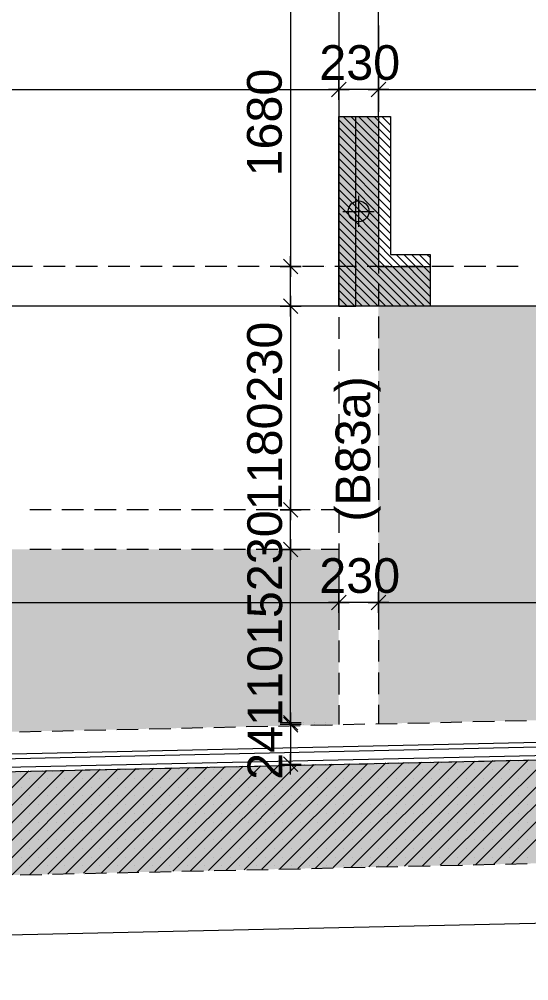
# Model space of a CAD drawing. Header units: millimetres. Extents: x -1303 to 98744, y -1303 to 90097.
# Drawn here: x 48424 to 51375, y 14373 to 19946 of the extents above; entities that cross this region are included whole.
import ezdxf

# ---------------------------------------------------------------- set-up
doc = ezdxf.new("R2010")
doc.units = ezdxf.units.MM
doc.layers.add('PDF_Geometry', color=7, linetype='Continuous')
doc.layers.add('PDF_Text', color=7, linetype='Continuous')
doc.layers.add('PDF_Solid Fills', color=192, linetype='Continuous', true_color=0xc2c0c0c0)
doc.styles.add('PDF ArialMT', font='arial.ttf')

msp = doc.modelspace()

# ---------------------------------------------------------------- hatches: boundary and pattern name
at = {"layer": 'PDF_Solid Fills', "true_color": 0x00007f}
h = msp.add_hatch(color=254, dxfattribs=at)
h.paths.add_polyline_path([(74624.31541, 16167.67383), (74624.31541, 15567.81796), (9799.46285, 14130.21454), (9804.28731, 14730.15409)], flags=0)
h.paths.add_polyline_path([(7404.275, 37242.73593), (8004.29925, 37242.73593), (8004.29925, 16872.72168), (7404.275, 16872.72168)], flags=0)
h.paths.add_polyline_path([(8004.29925, 16872.72168), (7983.4807, 16679.51365), (7983.31127, 16481.90264), (8004.55339, 16283.02302), (8047.46016, 16086.42856), (8111.52536, 15895.75776), (8195.3089, 15714.14292), (8297.03284, 15544.62953), (8413.99157, 15389.5038), (8546.60657, 15247.57974), (8696.06174, 15118.18072), (8860.41285, 15004.26957), (9037.28897, 14908.29987), (9223.47415, 14832.13321), (9415.6677, 14776.86981), (9610.40055, 14743.01796), (9804.28731, 14730.15409), (9799.46285, 14130.21454), (9584.16557, 14140.28601), (9363.53556, 14170.83718), (9140.28256, 14223.64598), (8917.70726, 14299.55851), (8699.36241, 14399.25246), (8488.88858, 14522.21955), (8289.92424, 14667.61267), (8106.02423, 14833.65595), (7940.23508, 15017.64068), (7795.09507, 15216.68973), (7672.21268, 15427.33299), (7572.77287, 15645.76255), (7497.02977, 15868.42256), (7444.47407, 16091.67659), (7414.09232, 16312.38925), (7404.275, 16527.68859), (7404.275, 16872.72168), (8004.29925, 16872.72168)], flags=0)
h.paths.add_polyline_path([(7194.30944, 37692.71099), (7194.30944, 80672.7138), (7694.3009, 80672.7138), (7694.3009, 37692.71099)], flags=0)
at = {"layer": 'PDF_Solid Fills'}
msp.add_hatch(color=256, dxfattribs=at).paths.add_polyline_path([(50274.26033, 19382.7525), (50504.281, 19382.7525), (50504.281, 18512.67482), (50804.29469, 18512.67482), (50804.29469, 18282.73679), (50274.26033, 18282.73679)])
at = {"layer": 'PDF_Solid Fills', "true_color": 0x00007f}
h = msp.add_hatch(color=254, dxfattribs=at)
h.paths.add_polyline_path([(12814.30857, 16872.72168), (12814.30857, 15026.95077), (9799.20871, 14960.09316), (9658.30121, 14967.03233), (9514.00728, 14987.42836), (9368.02118, 15022.38044), (9222.54335, 15072.39683), (9079.77321, 15137.90008), (8942.25007, 15218.63604), (8812.34276, 15314.0138), (8692.25382, 15422.7637), (8584.01219, 15543.36091), (8489.14272, 15673.68971), (8408.99871, 15811.5517), (8344.08741, 15954.57597), (8294.664, 16100.30898), (8260.38859, 16246.37773), (8240.58554, 16390.84108), (8234.23832, 16531.75065), (8234.23832, 16872.72168)], flags=0)
h.paths.add_polyline_path([(22479.26705, 17272.68137), (22479.26705, 15241.31724), (19209.26177, 15168.7901), (19209.26177, 17272.68137)], flags=0)
h.paths.add_polyline_path([(25959.23687, 17272.68137), (25959.23687, 15322.73089), (22709.2898, 15246.39481), (22709.2898, 17272.68137)], flags=0)
h.paths.add_polyline_path([(32124.25101, 18282.73679), (32124.25101, 15455.26118), (26189.25962, 15327.89318), (26189.25962, 18282.73679)], flags=0)
h.paths.add_polyline_path([(36934.25928, 16872.72168), (36934.25928, 15561.8943), (32354.27376, 15460.33875), (32354.27376, 16872.72168)], flags=0)
h.paths.add_polyline_path([(50274.26033, 16872.72168), (50274.26033, 15857.75915), (45694.27273, 15756.20359), (45694.27273, 16872.72168)], flags=0)
h.paths.add_polyline_path([(59929.31471, 17272.68137), (59929.31471, 16071.87252), (56669.29721, 15999.59848), (56669.29721, 17272.68137)], flags=0)
h.paths.add_polyline_path([(63419.27024, 17272.68137), (63419.27024, 16149.30779), (60159.25274, 16076.95111), (60159.25274, 17272.68137)], flags=0)
h.paths.add_polyline_path([(69584.28231, 18282.73679), (69584.28231, 16285.98588), (63649.29506, 16154.3864), (63649.29506, 18282.73679)], flags=0)
h.paths.add_polyline_path([(74394.29472, 16872.72168), (74394.29472, 16409.62861), (69814.31126, 16291.06242), (69814.31126, 16872.72168)], flags=0)
h.paths.add_polyline_path([(18979.23903, 18282.73679), (18979.23903, 15163.7115), (13044.24764, 15027.79686), (13044.24764, 18282.73679), (18944.28591, 18282.73679)], flags=0)
h.paths.add_polyline_path([(56439.27239, 18282.73679), (56439.27239, 15994.4362), (50504.281, 15862.83775), (50504.281, 18282.73679)], flags=0)

# ---------------------------------------------------------------- linework, layer by layer
at = {"layer": 'PDF_Geometry', "color": 9, "lineweight": 0, "true_color": 0xc0c0c0}
msp.add_lwpolyline([(73543.76698, 33926.94469), (73593.70177, 33827.08339), (73593.70177, 33926.94469), (74523.7764, 33926.94469), (74523.7764, 34597.21299), (74623.6377, 34597.21299), (74623.6377, 16267.28307), (9842.20122, 14831.96378, -0.0040587119), (9814.553, 14831.94622, -0.4141989555), (8103.90849, 16521.17195), (8103.90849, 13152.0657)], format="xyb", dxfattribs=at)
msp.add_lwpolyline([(50274.00412, 19382.49837), (50504.19671, 19382.49837), (50504.19671, 20282.11132), (50274.00412, 20282.11132)], close=True, dxfattribs=at)
at = {"layer": 'PDF_Geometry', "color": 122, "lineweight": 0, "true_color": 0x00b88a}
for points in [[(49995.57348, 20152.62796), (49995.57348, 20172.09319), (49995.57348, 18531.97062), (49995.57348, 18552.28298)], [(45733.62467, 19539.06317), (45714.16152, 19539.06317), (50253.69384, 19539.06317), (50234.23068, 19539.06317)], [(50504.19836, 19539.06317), (50274.00412, 19539.06317)], [(50543.97181, 19539.06317), (50523.66152, 19539.06317), (53198.80483, 19539.06317), (53178.49455, 19539.06317)], [(49995.57348, 18282.31322), (49995.57348, 18512.50539)], [(49995.57348, 18242.53771), (49995.57348, 18262.00294), (49995.57348, 17122.04229), (49995.57348, 17142.35257)], [(49995.57348, 16872.38489), (49995.57348, 17102.57706)], [(49995.57348, 15877.13966), (49995.57348, 16852.07254), (49995.57348, 16832.60731)], [(45733.62467, 16565.17894), (45714.16152, 16565.17894), (50253.69384, 16565.17894), (50234.23068, 16565.17894)], [(50504.19836, 16565.17894), (50274.00412, 16565.17894)], [(50543.97181, 16565.17894), (50523.66152, 16565.17894), (56418.96211, 16565.17894), (56398.65183, 16565.17894)], [(49953.25867, 15910.14542), (50037.88829, 15825.51579)], [(49953.25867, 15899.98925), (50037.88829, 15814.51353)], [(49995.57348, 15927.91744), (49995.57348, 15807.74378)], [(49995.57348, 15916.91517), (49995.57348, 15797.58761)], [(49995.57348, 15888.14193), (49995.57348, 15907.60612)], [(50055.66134, 15867.83061), (49935.48562, 15867.83061)], [(50055.66134, 15857.67443), (49935.48562, 15857.67443)], [(49995.57348, 15867.83061), (49995.57348, 15627.48226)], [(50037.88829, 15585.16745), (49953.25867, 15669.79708)], [(49995.57348, 15567.39543), (49995.57348, 15687.5691)], [(49935.48562, 15627.48226), (50055.66134, 15627.48226)], [(49995.57348, 15607.17095), (49995.57348, 15587.70675)]]:
    msp.add_lwpolyline(points, dxfattribs=at)
at = {"layer": 'PDF_Geometry', "color": 157, "lineweight": 0, "true_color": 0x3f5f7f}
for points in [[(50274.00412, 19907.20205), (50274.00412, 19781.94979)], [(50504.19836, 19909.74135), (50504.19836, 19784.48909)], [(50274.00412, 19720.17182), (50274.00412, 19594.91956)], [(50504.19836, 19722.70905), (50504.19836, 19597.45886)], [(50274.00412, 19532.29239), (50274.00412, 19407.0422)], [(50504.19836, 19534.83169), (50504.19836, 19409.57943)], [(50274.00412, 19344.41503), (50274.00412, 19220.0099)], [(50504.19836, 19346.95434), (50504.19836, 19222.5492)], [(50274.00412, 19157.3848), (50274.00412, 19032.13254)], [(50504.19836, 19159.92203), (50504.19836, 19034.67185)], [(50274.00412, 18969.50537), (50274.00412, 18845.10024)], [(50504.19836, 18972.04468), (50504.19836, 18847.63954)], [(50274.00412, 18782.47514), (50274.00412, 18657.22288)], [(50504.19836, 18785.01445), (50504.19836, 18659.76219)], [(50274.00412, 18594.59779), (50274.00412, 18470.19058)], [(50504.19836, 18597.13502), (50504.19836, 18472.72988)], [(48501.01345, 18512.50539), (48376.61038, 18512.50539)], [(48688.89288, 18512.50539), (48563.63855, 18512.50539)], [(48876.76817, 18512.50539), (48751.51797, 18512.50539)], [(49063.80047, 18512.50539), (48938.55028, 18512.50539)], [(49251.67989, 18512.50539), (49126.42557, 18512.50539)], [(49438.71219, 18512.50539), (49313.45786, 18512.50539)], [(49626.58748, 18512.50539), (49501.33729, 18512.50539)], [(49813.61978, 18512.50539), (49689.21258, 18512.50539)], [(50001.4992, 18512.50539), (49876.24488, 18512.50539)], [(50188.52738, 18512.50539), (50064.12431, 18512.50539)], [(50376.4068, 18512.50539), (50251.1566, 18512.50539)], [(50563.4391, 18512.50539), (50439.03189, 18512.50539)], [(50751.31439, 18512.50539), (50626.06419, 18512.50539)], [(50939.19381, 18512.50539), (50813.94362, 18512.50539)], [(51126.22612, 18512.50539), (51000.97179, 18512.50539)], [(51314.10141, 18512.50539), (51188.85121, 18512.50539)], [(50274.00412, 18407.56549), (50274.00412, 18282.31322)], [(50504.19836, 18410.10479), (50504.19836, 18284.85253)], [(48501.01345, 18282.31322), (48376.61038, 18282.31322)], [(48688.89288, 18282.31322), (48563.63855, 18282.31322)], [(48876.76817, 18282.31322), (48751.51797, 18282.31322)], [(49063.80047, 18282.31322), (48938.55028, 18282.31322)], [(49251.67989, 18282.31322), (49126.42557, 18282.31322)], [(49438.71219, 18282.31322), (49313.45786, 18282.31322)], [(49626.58748, 18282.31322), (49501.33729, 18282.31322)], [(49813.61978, 18282.31322), (49689.21258, 18282.31322)], [(50001.4992, 18282.31322), (49876.24488, 18282.31322)], [(50188.52738, 18282.31322), (50064.12431, 18282.31322)], [(50376.4068, 18282.31322), (50251.1566, 18282.31322)], [(50563.4391, 18282.31322), (50439.03189, 18282.31322)], [(50751.31439, 18282.31322), (50626.06419, 18282.31322)], [(50939.19381, 18282.31322), (50813.94362, 18282.31322)], [(51126.22612, 18282.31322), (51000.97179, 18282.31322)], [(51314.10141, 18282.31322), (51188.85121, 18282.31322)], [(50274.00412, 18219.68813), (50274.00412, 18094.43587)], [(50504.19836, 18222.22743), (50504.19836, 18096.97517)], [(50274.00412, 18032.65583), (50274.00412, 17907.40357)], [(50504.19836, 18035.19513), (50504.19836, 17909.94287)], [(50274.00412, 17844.77847), (50274.00412, 17719.52621)], [(50504.19836, 17847.31777), (50504.19836, 17722.06551)], [(50274.00412, 17656.90112), (50274.00412, 17532.49598)], [(50504.19836, 17659.44042), (50504.19836, 17535.03321)], [(50274.00412, 17469.86881), (50274.00412, 17344.61655)], [(50504.19836, 17472.40812), (50504.19836, 17347.15585)], [(50274.00412, 17281.99146), (50274.00412, 17157.58632)], [(50504.19836, 17284.53076), (50504.19836, 17160.12562)], [(48608.49473, 17102.57706), (48484.08753, 17102.57706)], [(48796.37003, 17102.57706), (48671.11983, 17102.57706)], [(48984.24945, 17102.57706), (48858.99925, 17102.57706)], [(49171.28175, 17102.57706), (49046.02742, 17102.57706)], [(49359.15704, 17102.57706), (49233.90684, 17102.57706)], [(49546.18933, 17102.57706), (49420.93915, 17102.57706)], [(49734.06876, 17102.57706), (49608.81444, 17102.57706)], [(49921.10106, 17102.57706), (49796.69386, 17102.57706)], [(50108.97635, 17102.57706), (49983.72616, 17102.57706)], [(50274.00412, 17102.57706), (50171.60145, 17102.57706)], [(50274.00412, 17094.95915), (50274.00412, 16969.70897)], [(50504.19836, 17097.49846), (50504.19836, 16972.2462)], [(50274.00412, 16907.0818), (50274.00412, 16782.67666)], [(50504.19836, 16909.6211), (50504.19836, 16785.21597)], [(48608.49473, 16872.38489), (48484.08753, 16872.38489)], [(48796.37003, 16872.38489), (48671.11983, 16872.38489)], [(48984.24945, 16872.38489), (48858.99925, 16872.38489)], [(49171.28175, 16872.38489), (49046.02742, 16872.38489)], [(49359.15704, 16872.38489), (49233.90684, 16872.38489)], [(49546.18933, 16872.38489), (49420.93915, 16872.38489)], [(49734.06876, 16872.38489), (49608.81444, 16872.38489)], [(49921.10106, 16872.38489), (49796.69386, 16872.38489)], [(50108.97635, 16872.38489), (49983.72616, 16872.38489)], [(50274.00412, 16872.38489), (50171.60145, 16872.38489)], [(50504.19836, 16722.5888), (50504.19836, 16597.33861)], [(50274.00412, 16720.05157), (50274.00412, 16594.79931)], [(50274.00412, 16532.17214), (50274.00412, 16406.92195)], [(50504.19836, 16534.71144), (50504.19836, 16409.45918)], [(50274.00412, 16345.14191), (50274.00412, 16219.88965)], [(50504.19836, 16347.68121), (50504.19836, 16222.42895)], [(50274.00412, 16157.26455), (50274.00412, 16032.01229)], [(50504.19836, 16159.80178), (50504.19836, 16034.5516)], [(50274.00412, 15969.38616), (50274.00412, 15857.67443)], [(50504.19836, 15972.77155), (50504.19836, 15862.75304)], [(48988.48093, 15828.90119), (49112.88813, 15831.43946)], [(49175.51323, 15833.13267), (49300.76342, 15835.67094)], [(49363.38852, 15837.36415), (49487.79572, 15839.90242)], [(49550.42082, 15841.59563), (49675.67514, 15844.1339)], [(49738.30024, 15845.82711), (49862.70332, 15848.36538)], [(49925.33254, 15849.21147), (50050.58274, 15852.59687)], [(50113.20783, 15853.44295), (50237.61504, 15856.82835)], [(50300.24013, 15857.67443), (50425.49033, 15861.05983)], [(50488.11955, 15861.90591), (50612.52263, 15864.44522)], [(50675.14773, 15866.13739), (50800.40205, 15868.6767)], [(50863.02715, 15870.36888), (50987.43435, 15872.90818)], [(51050.05945, 15874.60036), (51175.30964, 15877.13966)], [(51237.93474, 15878.83184), (51362.34194, 15881.37114)], [(48425.69391, 15816.20674), (48550.94411, 15818.74502)], [(48613.57333, 15820.43823), (48737.9764, 15822.9765)], [(48800.60151, 15824.66971), (48925.85583, 15827.20798)], [(49368.46712, 15607.17095), (49493.72145, 15609.71025)], [(49555.49942, 15611.40243), (49680.74962, 15613.94173)], [(49743.37884, 15615.63391), (49868.62904, 15618.17321)], [(49930.40702, 15619.86539), (50055.66134, 15622.40469)], [(50118.28644, 15624.09688), (50243.53663, 15626.63617)], [(50305.31874, 15628.32836), (50430.56893, 15630.86765)], [(50493.19403, 15631.71374), (50618.44836, 15635.09913)], [(50680.22633, 15635.94523), (50805.48065, 15639.33061)], [(50868.10576, 15640.17671), (50993.35594, 15643.5621)], [(51055.13805, 15644.40819), (51180.38825, 15647.79358)], [(51243.01334, 15648.63967), (51368.26767, 15651.17897)], [(48430.77252, 15586.01354), (48556.02271, 15589.39893)], [(48618.64781, 15590.24502), (48743.90214, 15593.63041)], [(48805.6801, 15594.47651), (48930.93443, 15597.86189)], [(48993.55953, 15598.70799), (49118.80972, 15601.24728)], [(49180.59183, 15602.93947), (49305.84203, 15605.47876)]]:
    msp.add_lwpolyline(points, dxfattribs=at)
at = {"layer": 'PDF_Geometry', "color": 122, "lineweight": 0, "true_color": 0x00b88a}
for points in [[(50316.31893, 19581.37799), (50231.68931, 19496.74836)], [(50274.00412, 19478.97738), (50274.00412, 19599.15104)], [(50461.03642, 19496.74836), (50546.51318, 19581.37799)], [(50504.19836, 19599.15104), (50504.19836, 19478.97738)], [(50334.09198, 19539.06317), (50213.91626, 19539.06317)], [(50444.1105, 19539.06317), (50563.4391, 19539.06317)], [(49995.57348, 18452.4196), (49995.57348, 18572.59326)], [(49935.48562, 18512.50539), (50055.66134, 18512.50539)], [(50037.88829, 18470.19058), (49953.25867, 18554.82021)], [(49995.57348, 18342.40109), (49995.57348, 18222.22743)], [(50055.66134, 18282.31322), (49935.48562, 18282.31322)], [(49953.25867, 18324.62804), (50037.88829, 18239.99841)], [(50037.88829, 17060.26225), (49953.25867, 17144.89188)], [(49995.57348, 17042.4892), (49995.57348, 17162.66285)], [(49935.48562, 17102.57706), (50055.66134, 17102.57706)], [(49953.25867, 16914.69971), (50037.88829, 16830.07008)], [(49995.57348, 16932.47069), (49995.57348, 16812.29703)], [(50055.66134, 16872.38489), (49935.48562, 16872.38489)], [(50274.00412, 16505.09107), (50274.00412, 16625.26473)], [(50504.19836, 16625.26473), (50504.19836, 16505.09107)], [(50334.09198, 16565.17894), (50213.91626, 16565.17894)], [(50316.31893, 16607.49375), (50231.68931, 16522.86412)], [(50444.1105, 16565.17894), (50563.4391, 16565.17894)], [(50461.03642, 16522.86412), (50546.51318, 16607.49375)]]:
    msp.add_lwpolyline(points, close=True, dxfattribs=at)
at = {"layer": 'PDF_Geometry', "lineweight": 0}
for points in [[(50274.00412, 19539.06317), (50274.00412, 19539.06317)], [(50274.00412, 19539.06317), (50274.00412, 19539.06317)], [(50504.19836, 19539.06317), (50504.19836, 19539.06317)], [(50504.19836, 19539.06317), (50504.19836, 19539.06317)], [(50274.00412, 19460.35721), (50274.00412, 19460.35721)], [(50274.00412, 19460.35721), (50274.00412, 19460.35721)], [(50504.19836, 19460.35721), (50504.19836, 19460.35721)], [(50504.19836, 19460.35721), (50504.19836, 19460.35721)], [(50274.00412, 19382.49837), (50274.00412, 19382.49837)], [(50274.00412, 19382.49837), (50274.00412, 19382.49837)], [(50274.00412, 19363.03314), (50573.59218, 19063.44509)], [(50299.39301, 19382.49837), (50573.59218, 19108.29921)], [(50344.24919, 19382.49837), (50573.59218, 19153.15332)], [(50389.10124, 19382.49837), (50573.59218, 19198.00537)], [(50433.95329, 19382.49837), (50573.59218, 19242.85948)], [(50478.80947, 19382.49837), (50573.59218, 19287.7136)], [(50504.19836, 19382.49837), (50504.19836, 19382.49837)], [(50504.19836, 19382.49837), (50504.19836, 19382.49837)], [(50524.50864, 19382.49837), (50573.59218, 19332.56771)], [(50569.36069, 19382.49837), (50573.59218, 19377.42183)], [(50274.00412, 19318.18109), (50573.59218, 19018.59097)], [(50274.00412, 19273.32698), (50573.59218, 18973.73686)], [(50274.00412, 19228.47286), (50573.59218, 18928.03769)], [(50274.00412, 19183.61874), (50573.59218, 18883.18357)], [(50274.00412, 19138.76463), (50573.59218, 18838.32945)], [(50274.00412, 19093.91258), (50573.59218, 18793.47741)], [(50274.00412, 19049.05847), (50573.59218, 18748.62329)], [(50274.00412, 19004.20435), (50573.59218, 18703.76918)], [(50274.00412, 18959.35023), (50573.59218, 18658.91506)], [(50274.00412, 18914.49612), (50573.59218, 18614.06094)], [(50274.00412, 18869.64407), (50803.78641, 18339.01466)], [(50274.00412, 18823.94283), (50803.78641, 18294.16262)], [(50274.00412, 18779.08872), (50770.78169, 18282.31322)], [(50274.00412, 18734.23667), (50725.9255, 18282.31322)], [(50274.00412, 18689.38256), (50681.07345, 18282.31322)], [(50274.00412, 18644.52844), (50636.2214, 18282.31322)], [(50274.00412, 18599.67432), (50591.36522, 18282.31322)], [(50605.75391, 18581.90334), (50803.78641, 18383.86878)], [(50650.60596, 18581.90334), (50803.78641, 18428.72289)], [(50695.46214, 18581.90334), (50803.78641, 18473.57701)], [(50740.31419, 18581.90334), (50803.78641, 18518.43113)], [(50785.16624, 18581.90334), (50803.78641, 18564.13029)], [(49995.57348, 18512.50539), (49995.57348, 18512.50539)], [(49995.57348, 18512.50539), (49995.57348, 18512.50539)], [(50072.58727, 18512.50539), (50072.58727, 18512.50539)], [(50072.58727, 18512.50539), (50072.58727, 18512.50539)], [(50135.21236, 18512.50539), (50135.21236, 18512.50539)], [(50135.21236, 18512.50539), (50135.21236, 18512.50539)], [(50196.99034, 18512.50539), (50196.99034, 18512.50539)], [(50196.99034, 18512.50539), (50196.99034, 18512.50539)], [(50274.00412, 18554.82021), (50546.51318, 18282.31322)], [(50274.00412, 18512.50539), (50274.00412, 18512.50539)], [(50274.00412, 18512.50539), (50274.00412, 18512.50539)], [(50274.00412, 18509.96816), (50501.65699, 18282.31322)], [(50274.00412, 18465.11405), (50456.80494, 18282.31322)], [(50274.00412, 18420.25993), (50411.95289, 18282.31322)], [(50274.00412, 18375.40581), (50367.09671, 18282.31322)], [(49995.57348, 18282.31322), (49995.57348, 18282.31322)], [(49995.57348, 18282.31322), (49995.57348, 18282.31322)], [(50072.58727, 18282.31322), (50072.58727, 18282.31322)], [(50072.58727, 18282.31322), (50072.58727, 18282.31322)], [(50135.21236, 18282.31322), (50135.21236, 18282.31322)], [(50135.21236, 18282.31322), (50135.21236, 18282.31322)], [(50196.99034, 18282.31322), (50196.99034, 18282.31322)], [(50196.99034, 18282.31322), (50196.99034, 18282.31322)], [(50274.00412, 18330.5517), (50322.24467, 18282.31322)], [(50274.00412, 18285.69965), (50274.00412, 18285.69965)], [(50274.00412, 18282.31322), (50274.00412, 18282.31322)], [(50274.00412, 18282.31322), (50274.00412, 18282.31322)], [(49995.57348, 17102.57706), (49995.57348, 17102.57706)], [(49995.57348, 17102.57706), (49995.57348, 17102.57706)], [(50072.58727, 17102.57706), (50072.58727, 17102.57706)], [(50072.58727, 17102.57706), (50072.58727, 17102.57706)], [(50135.21236, 17102.57706), (50135.21236, 17102.57706)], [(50135.21236, 17102.57706), (50135.21236, 17102.57706)], [(50196.99034, 17102.57706), (50196.99034, 17102.57706)], [(50196.99034, 17102.57706), (50196.99034, 17102.57706)], [(50274.00412, 17102.57706), (50274.00412, 17102.57706)], [(50274.00412, 17102.57706), (50274.00412, 17102.57706)], [(49995.57348, 16872.38489), (49995.57348, 16872.38489)], [(49995.57348, 16872.38489), (49995.57348, 16872.38489)], [(50072.58727, 16872.38489), (50072.58727, 16872.38489)], [(50072.58727, 16872.38489), (50072.58727, 16872.38489)], [(50135.21236, 16872.38489), (50135.21236, 16872.38489)], [(50135.21236, 16872.38489), (50135.21236, 16872.38489)], [(50196.99034, 16872.38489), (50196.99034, 16872.38489)], [(50196.99034, 16872.38489), (50196.99034, 16872.38489)], [(50274.00412, 16872.38489), (50274.00412, 16872.38489)], [(50274.00412, 16872.38489), (50274.00412, 16872.38489)], [(50504.19836, 16565.17894), (50504.19836, 16565.17894)], [(50504.19836, 16565.17894), (50504.19836, 16565.17894)], [(49995.57348, 15867.83061), (49995.57348, 15867.83061)], [(49995.57348, 15857.67443), (49995.57348, 15857.67443)], [(50072.58727, 15867.83061), (50072.58727, 15867.83061)], [(50072.58727, 15857.67443), (50072.58727, 15857.67443)], [(50135.21236, 15867.83061), (50135.21236, 15867.83061)], [(50135.21236, 15857.67443), (50135.21236, 15857.67443)], [(50196.99034, 15867.83061), (50196.99034, 15867.83061)], [(50196.99034, 15857.67443), (50196.99034, 15857.67443)], [(50274.00412, 15867.83061), (50274.00412, 15867.83061)], [(50274.00412, 15857.67443), (50274.00412, 15857.67443)], [(51172.77241, 15048.61542), (51786.3372, 15662.18021)], [(51276.01807, 15051.15471), (51889.58286, 15664.7195)], [(48693.12436, 14993.60616), (49306.68915, 15607.17095)], [(48796.37003, 14996.14545), (49409.93482, 15609.71025)], [(48899.61982, 14998.68373), (49513.18461, 15612.24852)], [(49002.86961, 15000.37694), (49616.4344, 15614.78782)], [(49106.11528, 15002.91521), (49719.68007, 15616.48)], [(49209.36508, 15005.45451), (49822.92987, 15619.0193)], [(49312.61075, 15007.14669), (49926.17554, 15621.5586)], [(49415.86054, 15009.68599), (50029.42533, 15623.25078)], [(49519.11033, 15012.2253), (50132.67512, 15625.79009)], [(49622.356, 15014.76357), (50236.76791, 15628.32836)], [(49725.6058, 15016.45678), (50340.01771, 15630.02157)], [(49828.85147, 15018.99505), (50443.26337, 15632.55984)], [(49932.94839, 15021.53434), (50546.51318, 15635.09913)], [(49995.57348, 15627.48226), (49995.57348, 15627.48226)], [(50036.19405, 15023.22653), (50649.75884, 15637.6374)], [(50075.1245, 15627.48226), (50075.1245, 15627.48226)], [(50137.7496, 15627.48226), (50137.7496, 15627.48226)], [(50139.44384, 15025.76582), (50753.00863, 15639.33061)], [(50199.53171, 15627.48226), (50199.53171, 15627.48226)], [(50242.69364, 15028.3041), (50856.25843, 15641.86889)], [(50279.08273, 15627.48226), (50279.08273, 15627.48226)], [(50345.9393, 15030.8434), (50959.50409, 15644.40819)], [(50449.18911, 15032.53558), (51062.7539, 15646.10037)], [(50552.43477, 15035.07488), (51165.99956, 15648.63967)], [(50655.68456, 15037.61418), (51269.24935, 15651.17897)], [(50758.93436, 15039.30636), (51372.49915, 15653.71724)], [(50862.18002, 15041.84566), (51476.59194, 15655.41045)], [(50965.42983, 15044.38394), (51579.84173, 15657.94873)], [(51068.67549, 15046.07715), (51683.0874, 15660.48802)], [(51112.68455, 15646.10037), (51112.68455, 15646.10037)], [(51214.2401, 15646.10037), (51214.2401, 15646.10037)], [(51314.94852, 15646.10037), (51314.94852, 15646.10037)], [(47866.29125, 14975.83414), (48479.85604, 15589.39893)], [(47969.54106, 14977.52632), (48583.10585, 15591.09111)], [(48072.78672, 14980.06562), (48686.35151, 15593.63041)], [(48176.03652, 14982.60493), (48789.60131, 15596.16972)], [(48279.28631, 14984.2971), (48892.8511, 15598.70799)], [(48382.53197, 14986.83641), (48996.94389, 15600.4012)], [(48485.78178, 14989.37468), (49100.19368, 15602.93947)], [(48589.02744, 14991.06789), (49203.43935, 15605.47876)], [(48839.53196, 15595.32259), (48839.53196, 15595.32259)], [(48941.08751, 15595.32259), (48941.08751, 15595.32259)], [(49041.79594, 15595.32259), (49041.79594, 15595.32259)], [(49142.5085, 15595.32259), (49142.5085, 15595.32259)], [(49244.06405, 15595.32259), (49244.06405, 15595.32259)], [(49344.77248, 15595.32259), (49344.77248, 15595.32259)], [(49445.48091, 15595.32259), (49445.48091, 15595.32259)], [(49547.03646, 15595.32259), (49547.03646, 15595.32259)], [(49647.74489, 15595.32259), (49647.74489, 15595.32259)], [(49749.30044, 15595.32259), (49749.30044, 15595.32259)], [(49850.00887, 15595.32259), (49850.00887, 15595.32259)], [(49950.72143, 15595.32259), (49950.72143, 15595.32259)], [(50052.27698, 15595.32259), (50052.27698, 15595.32259)], [(50152.98541, 15595.32259), (50152.98541, 15595.32259)], [(50253.69384, 15595.32259), (50253.69384, 15595.32259)], [(50355.24939, 15595.32259), (50355.24939, 15595.32259)], [(50455.95782, 15595.32259), (50455.95782, 15595.32259)], [(50557.51337, 15595.32259), (50557.51337, 15595.32259)], [(50658.2218, 15595.32259), (50658.2218, 15595.32259)], [(50758.93436, 15595.32259), (50758.93436, 15595.32259)], [(50860.48991, 15595.32259), (50860.48991, 15595.32259)], [(50961.19834, 15595.32259), (50961.19834, 15595.32259)], [(51061.90677, 15595.32259), (51061.90677, 15595.32259)], [(51163.46232, 15595.32259), (51163.46232, 15595.32259)], [(51264.17075, 15595.32259), (51264.17075, 15595.32259)], [(51365.7263, 15595.32259), (51365.7263, 15595.32259)], [(48435.85112, 15494.61417), (48435.85112, 15494.61417)], [(48485.78178, 15544.54482), (48485.78178, 15544.54482)], [(48536.55955, 15494.61417), (48536.55955, 15494.61417)], [(48587.33733, 15544.54482), (48587.33733, 15544.54482)], [(48637.26798, 15494.61417), (48637.26798, 15494.61417)], [(48688.04575, 15544.54482), (48688.04575, 15544.54482)], [(48738.82353, 15494.61417), (48738.82353, 15494.61417)], [(48788.75418, 15544.54482), (48788.75418, 15544.54482)], [(48839.53196, 15494.61417), (48839.53196, 15494.61417)], [(48890.30973, 15544.54482), (48890.30973, 15544.54482)], [(48941.08751, 15494.61417), (48941.08751, 15494.61417)], [(48991.01817, 15544.54482), (48991.01817, 15544.54482)], [(49041.79594, 15494.61417), (49041.79594, 15494.61417)], [(49092.57372, 15544.54482), (49092.57372, 15544.54482)], [(49142.5085, 15494.61417), (49142.5085, 15494.61417)], [(49193.28627, 15544.54482), (49193.28627, 15544.54482)], [(49244.06405, 15494.61417), (49244.06405, 15494.61417)], [(49293.99471, 15544.54482), (49293.99471, 15544.54482)], [(49344.77248, 15494.61417), (49344.77248, 15494.61417)], [(49395.55026, 15544.54482), (49395.55026, 15544.54482)], [(49445.48091, 15494.61417), (49445.48091, 15494.61417)], [(49496.25868, 15544.54482), (49496.25868, 15544.54482)], [(49547.03646, 15494.61417), (49547.03646, 15494.61417)], [(49596.96711, 15544.54482), (49596.96711, 15544.54482)], [(49647.74489, 15494.61417), (49647.74489, 15494.61417)], [(49698.52266, 15544.54482), (49698.52266, 15544.54482)], [(49749.30044, 15494.61417), (49749.30044, 15494.61417)], [(49799.2311, 15544.54482), (49799.2311, 15544.54482)], [(49850.00887, 15494.61417), (49850.00887, 15494.61417)], [(49900.78665, 15544.54482), (49900.78665, 15544.54482)], [(49950.72143, 15494.61417), (49950.72143, 15494.61417)], [(50001.4992, 15544.54482), (50001.4992, 15544.54482)], [(50052.27698, 15494.61417), (50052.27698, 15494.61417)], [(50102.20764, 15544.54482), (50102.20764, 15544.54482)], [(50152.98541, 15494.61417), (50152.98541, 15494.61417)], [(50203.76319, 15544.54482), (50203.76319, 15544.54482)], [(50253.69384, 15494.61417), (50253.69384, 15494.61417)], [(50304.47162, 15544.54482), (50304.47162, 15544.54482)], [(50355.24939, 15494.61417), (50355.24939, 15494.61417)], [(50405.18004, 15544.54482), (50405.18004, 15544.54482)], [(50455.95782, 15494.61417), (50455.95782, 15494.61417)], [(50506.73559, 15544.54482), (50506.73559, 15544.54482)], [(50557.51337, 15494.61417), (50557.51337, 15494.61417)], [(50607.44403, 15544.54482), (50607.44403, 15544.54482)], [(50658.2218, 15494.61417), (50658.2218, 15494.61417)], [(50708.99958, 15544.54482), (50708.99958, 15544.54482)], [(50758.93436, 15494.61417), (50758.93436, 15494.61417)], [(50809.71213, 15544.54482), (50809.71213, 15544.54482)], [(50860.48991, 15494.61417), (50860.48991, 15494.61417)], [(50910.42057, 15544.54482), (50910.42057, 15544.54482)], [(50961.19834, 15494.61417), (50961.19834, 15494.61417)], [(51011.97612, 15544.54482), (51011.97612, 15544.54482)], [(51061.90677, 15494.61417), (51061.90677, 15494.61417)], [(51112.68455, 15544.54482), (51112.68455, 15544.54482)], [(51163.46232, 15494.61417), (51163.46232, 15494.61417)], [(51214.2401, 15544.54482), (51214.2401, 15544.54482)], [(51264.17075, 15494.61417), (51264.17075, 15494.61417)], [(51314.94852, 15544.54482), (51314.94852, 15544.54482)], [(51365.7263, 15494.61417), (51365.7263, 15494.61417)], [(48485.78178, 15443.83639), (48485.78178, 15443.83639)], [(48587.33733, 15443.83639), (48587.33733, 15443.83639)], [(48688.04575, 15443.83639), (48688.04575, 15443.83639)], [(48788.75418, 15443.83639), (48788.75418, 15443.83639)], [(48890.30973, 15443.83639), (48890.30973, 15443.83639)], [(48991.01817, 15443.83639), (48991.01817, 15443.83639)], [(49092.57372, 15443.83639), (49092.57372, 15443.83639)], [(49193.28627, 15443.83639), (49193.28627, 15443.83639)], [(49293.99471, 15443.83639), (49293.99471, 15443.83639)], [(49395.55026, 15443.83639), (49395.55026, 15443.83639)], [(49496.25868, 15443.83639), (49496.25868, 15443.83639)], [(49596.96711, 15443.83639), (49596.96711, 15443.83639)], [(49698.52266, 15443.83639), (49698.52266, 15443.83639)], [(49799.2311, 15443.83639), (49799.2311, 15443.83639)], [(49900.78665, 15443.83639), (49900.78665, 15443.83639)], [(50001.4992, 15443.83639), (50001.4992, 15443.83639)], [(50102.20764, 15443.83639), (50102.20764, 15443.83639)], [(50203.76319, 15443.83639), (50203.76319, 15443.83639)], [(50304.47162, 15443.83639), (50304.47162, 15443.83639)], [(50405.18004, 15443.83639), (50405.18004, 15443.83639)], [(50506.73559, 15443.83639), (50506.73559, 15443.83639)], [(50607.44403, 15443.83639), (50607.44403, 15443.83639)], [(50708.99958, 15443.83639), (50708.99958, 15443.83639)], [(50809.71213, 15443.83639), (50809.71213, 15443.83639)], [(50910.42057, 15443.83639), (50910.42057, 15443.83639)], [(51011.97612, 15443.83639), (51011.97612, 15443.83639)], [(51112.68455, 15443.83639), (51112.68455, 15443.83639)], [(51214.2401, 15443.83639), (51214.2401, 15443.83639)], [(51314.94852, 15443.83639), (51314.94852, 15443.83639)], [(48435.85112, 15393.05861), (48435.85112, 15393.05861)], [(48536.55955, 15393.05861), (48536.55955, 15393.05861)], [(48637.26798, 15393.05861), (48637.26798, 15393.05861)], [(48738.82353, 15393.05861), (48738.82353, 15393.05861)], [(48839.53196, 15393.05861), (48839.53196, 15393.05861)], [(48941.08751, 15393.05861), (48941.08751, 15393.05861)], [(49041.79594, 15393.05861), (49041.79594, 15393.05861)], [(49142.5085, 15393.05861), (49142.5085, 15393.05861)], [(49244.06405, 15393.05861), (49244.06405, 15393.05861)], [(49344.77248, 15393.05861), (49344.77248, 15393.05861)], [(49445.48091, 15393.05861), (49445.48091, 15393.05861)], [(49547.03646, 15393.05861), (49547.03646, 15393.05861)], [(49647.74489, 15393.05861), (49647.74489, 15393.05861)], [(49749.30044, 15393.05861), (49749.30044, 15393.05861)], [(49850.00887, 15393.05861), (49850.00887, 15393.05861)], [(49950.72143, 15393.05861), (49950.72143, 15393.05861)], [(50052.27698, 15393.05861), (50052.27698, 15393.05861)], [(50152.98541, 15393.05861), (50152.98541, 15393.05861)], [(50253.69384, 15393.05861), (50253.69384, 15393.05861)], [(50355.24939, 15393.05861), (50355.24939, 15393.05861)], [(50455.95782, 15393.05861), (50455.95782, 15393.05861)], [(50557.51337, 15393.05861), (50557.51337, 15393.05861)], [(50658.2218, 15393.05861), (50658.2218, 15393.05861)], [(50758.93436, 15393.05861), (50758.93436, 15393.05861)], [(50860.48991, 15393.05861), (50860.48991, 15393.05861)], [(50961.19834, 15393.05861), (50961.19834, 15393.05861)], [(51061.90677, 15393.05861), (51061.90677, 15393.05861)], [(51163.46232, 15393.05861), (51163.46232, 15393.05861)], [(51264.17075, 15393.05861), (51264.17075, 15393.05861)], [(51365.7263, 15393.05861), (51365.7263, 15393.05861)], [(48485.78178, 15343.12692), (48485.78178, 15343.12692)], [(48587.33733, 15343.12692), (48587.33733, 15343.12692)], [(48688.04575, 15343.12692), (48688.04575, 15343.12692)], [(48788.75418, 15343.12692), (48788.75418, 15343.12692)], [(48890.30973, 15343.12692), (48890.30973, 15343.12692)], [(48991.01817, 15343.12692), (48991.01817, 15343.12692)], [(49092.57372, 15343.12692), (49092.57372, 15343.12692)], [(49193.28627, 15343.12692), (49193.28627, 15343.12692)], [(49293.99471, 15343.12692), (49293.99471, 15343.12692)], [(49395.55026, 15343.12692), (49395.55026, 15343.12692)], [(49496.25868, 15343.12692), (49496.25868, 15343.12692)], [(49596.96711, 15343.12692), (49596.96711, 15343.12692)], [(49698.52266, 15343.12692), (49698.52266, 15343.12692)], [(49799.2311, 15343.12692), (49799.2311, 15343.12692)], [(49900.78665, 15343.12692), (49900.78665, 15343.12692)], [(50001.4992, 15343.12692), (50001.4992, 15343.12692)], [(50102.20764, 15343.12692), (50102.20764, 15343.12692)], [(50203.76319, 15343.12692), (50203.76319, 15343.12692)], [(50304.47162, 15343.12692), (50304.47162, 15343.12692)], [(50405.18004, 15343.12692), (50405.18004, 15343.12692)], [(50506.73559, 15343.12692), (50506.73559, 15343.12692)], [(50607.44403, 15343.12692), (50607.44403, 15343.12692)], [(50708.99958, 15343.12692), (50708.99958, 15343.12692)], [(50809.71213, 15343.12692), (50809.71213, 15343.12692)], [(50910.42057, 15343.12692), (50910.42057, 15343.12692)], [(51011.97612, 15343.12692), (51011.97612, 15343.12692)], [(51112.68455, 15343.12692), (51112.68455, 15343.12692)], [(51214.2401, 15343.12692), (51214.2401, 15343.12692)], [(51314.94852, 15343.12692), (51314.94852, 15343.12692)], [(48435.85112, 15292.34915), (48435.85112, 15292.34915)], [(48536.55955, 15292.34915), (48536.55955, 15292.34915)], [(48637.26798, 15292.34915), (48637.26798, 15292.34915)], [(48738.82353, 15292.34915), (48738.82353, 15292.34915)], [(48839.53196, 15292.34915), (48839.53196, 15292.34915)], [(48941.08751, 15292.34915), (48941.08751, 15292.34915)], [(49041.79594, 15292.34915), (49041.79594, 15292.34915)], [(49142.5085, 15292.34915), (49142.5085, 15292.34915)], [(49244.06405, 15292.34915), (49244.06405, 15292.34915)], [(49344.77248, 15292.34915), (49344.77248, 15292.34915)], [(49445.48091, 15292.34915), (49445.48091, 15292.34915)], [(49547.03646, 15292.34915), (49547.03646, 15292.34915)], [(49647.74489, 15292.34915), (49647.74489, 15292.34915)], [(49749.30044, 15292.34915), (49749.30044, 15292.34915)], [(49850.00887, 15292.34915), (49850.00887, 15292.34915)], [(49950.72143, 15292.34915), (49950.72143, 15292.34915)], [(50052.27698, 15292.34915), (50052.27698, 15292.34915)], [(50152.98541, 15292.34915), (50152.98541, 15292.34915)], [(50253.69384, 15292.34915), (50253.69384, 15292.34915)], [(50355.24939, 15292.34915), (50355.24939, 15292.34915)], [(50455.95782, 15292.34915), (50455.95782, 15292.34915)], [(50557.51337, 15292.34915), (50557.51337, 15292.34915)], [(50658.2218, 15292.34915), (50658.2218, 15292.34915)], [(50758.93436, 15292.34915), (50758.93436, 15292.34915)], [(50860.48991, 15292.34915), (50860.48991, 15292.34915)], [(50961.19834, 15292.34915), (50961.19834, 15292.34915)], [(51061.90677, 15292.34915), (51061.90677, 15292.34915)], [(51163.46232, 15292.34915), (51163.46232, 15292.34915)], [(51264.17075, 15292.34915), (51264.17075, 15292.34915)], [(51365.7263, 15292.34915), (51365.7263, 15292.34915)], [(48485.78178, 15241.57137), (48485.78178, 15241.57137)], [(48587.33733, 15241.57137), (48587.33733, 15241.57137)], [(48688.04575, 15241.57137), (48688.04575, 15241.57137)], [(48788.75418, 15241.57137), (48788.75418, 15241.57137)], [(48890.30973, 15241.57137), (48890.30973, 15241.57137)], [(48991.01817, 15241.57137), (48991.01817, 15241.57137)], [(49092.57372, 15241.57137), (49092.57372, 15241.57137)], [(49193.28627, 15241.57137), (49193.28627, 15241.57137)], [(49293.99471, 15241.57137), (49293.99471, 15241.57137)], [(49395.55026, 15241.57137), (49395.55026, 15241.57137)], [(49496.25868, 15241.57137), (49496.25868, 15241.57137)], [(49596.96711, 15241.57137), (49596.96711, 15241.57137)], [(49698.52266, 15241.57137), (49698.52266, 15241.57137)], [(49799.2311, 15241.57137), (49799.2311, 15241.57137)], [(49900.78665, 15241.57137), (49900.78665, 15241.57137)], [(50001.4992, 15241.57137), (50001.4992, 15241.57137)], [(50102.20764, 15241.57137), (50102.20764, 15241.57137)], [(50203.76319, 15241.57137), (50203.76319, 15241.57137)], [(50304.47162, 15241.57137), (50304.47162, 15241.57137)], [(50405.18004, 15241.57137), (50405.18004, 15241.57137)], [(50506.73559, 15241.57137), (50506.73559, 15241.57137)], [(50607.44403, 15241.57137), (50607.44403, 15241.57137)], [(50708.99958, 15241.57137), (50708.99958, 15241.57137)], [(50809.71213, 15241.57137), (50809.71213, 15241.57137)], [(50910.42057, 15241.57137), (50910.42057, 15241.57137)], [(51011.97612, 15241.57137), (51011.97612, 15241.57137)], [(51112.68455, 15241.57137), (51112.68455, 15241.57137)], [(51214.2401, 15241.57137), (51214.2401, 15241.57137)], [(51314.94852, 15241.57137), (51314.94852, 15241.57137)], [(48435.85112, 15190.7936), (48435.85112, 15190.7936)], [(48536.55955, 15190.7936), (48536.55955, 15190.7936)], [(48637.26798, 15190.7936), (48637.26798, 15190.7936)], [(48738.82353, 15190.7936), (48738.82353, 15190.7936)], [(48839.53196, 15190.7936), (48839.53196, 15190.7936)], [(48941.08751, 15190.7936), (48941.08751, 15190.7936)], [(49041.79594, 15190.7936), (49041.79594, 15190.7936)], [(49142.5085, 15190.7936), (49142.5085, 15190.7936)], [(49244.06405, 15190.7936), (49244.06405, 15190.7936)], [(49344.77248, 15190.7936), (49344.77248, 15190.7936)], [(49445.48091, 15190.7936), (49445.48091, 15190.7936)], [(49547.03646, 15190.7936), (49547.03646, 15190.7936)], [(49647.74489, 15190.7936), (49647.74489, 15190.7936)], [(49749.30044, 15190.7936), (49749.30044, 15190.7936)], [(49850.00887, 15190.7936), (49850.00887, 15190.7936)], [(49950.72143, 15190.7936), (49950.72143, 15190.7936)], [(50052.27698, 15190.7936), (50052.27698, 15190.7936)], [(50152.98541, 15190.7936), (50152.98541, 15190.7936)], [(50253.69384, 15190.7936), (50253.69384, 15190.7936)], [(50355.24939, 15190.7936), (50355.24939, 15190.7936)], [(50455.95782, 15190.7936), (50455.95782, 15190.7936)], [(50557.51337, 15190.7936), (50557.51337, 15190.7936)], [(50658.2218, 15190.7936), (50658.2218, 15190.7936)], [(50758.93436, 15190.7936), (50758.93436, 15190.7936)], [(50860.48991, 15190.7936), (50860.48991, 15190.7936)], [(50961.19834, 15190.7936), (50961.19834, 15190.7936)], [(51061.90677, 15190.7936), (51061.90677, 15190.7936)], [(51163.46232, 15190.7936), (51163.46232, 15190.7936)], [(51264.17075, 15190.7936), (51264.17075, 15190.7936)], [(51365.7263, 15190.7936), (51365.7263, 15190.7936)], [(48485.78178, 15140.86191), (48485.78178, 15140.86191)], [(48587.33733, 15140.86191), (48587.33733, 15140.86191)], [(48688.04575, 15140.86191), (48688.04575, 15140.86191)], [(48788.75418, 15140.86191), (48788.75418, 15140.86191)], [(48890.30973, 15140.86191), (48890.30973, 15140.86191)], [(48991.01817, 15140.86191), (48991.01817, 15140.86191)], [(49092.57372, 15140.86191), (49092.57372, 15140.86191)], [(49193.28627, 15140.86191), (49193.28627, 15140.86191)], [(49293.99471, 15140.86191), (49293.99471, 15140.86191)], [(49395.55026, 15140.86191), (49395.55026, 15140.86191)], [(49496.25868, 15140.86191), (49496.25868, 15140.86191)], [(49596.96711, 15140.86191), (49596.96711, 15140.86191)], [(49698.52266, 15140.86191), (49698.52266, 15140.86191)], [(49799.2311, 15140.86191), (49799.2311, 15140.86191)], [(49900.78665, 15140.86191), (49900.78665, 15140.86191)], [(50001.4992, 15140.86191), (50001.4992, 15140.86191)], [(50102.20764, 15140.86191), (50102.20764, 15140.86191)], [(50203.76319, 15140.86191), (50203.76319, 15140.86191)], [(50304.47162, 15140.86191), (50304.47162, 15140.86191)], [(50405.18004, 15140.86191), (50405.18004, 15140.86191)], [(50506.73559, 15140.86191), (50506.73559, 15140.86191)], [(50607.44403, 15140.86191), (50607.44403, 15140.86191)], [(50708.99958, 15140.86191), (50708.99958, 15140.86191)], [(50809.71213, 15140.86191), (50809.71213, 15140.86191)], [(50910.42057, 15140.86191), (50910.42057, 15140.86191)], [(51011.97612, 15140.86191), (51011.97612, 15140.86191)], [(51112.68455, 15140.86191), (51112.68455, 15140.86191)], [(51214.2401, 15140.86191), (51214.2401, 15140.86191)], [(51314.94852, 15140.86191), (51314.94852, 15140.86191)], [(48435.85112, 15090.08414), (48435.85112, 15090.08414)], [(48536.55955, 15090.08414), (48536.55955, 15090.08414)], [(48637.26798, 15090.08414), (48637.26798, 15090.08414)], [(48738.82353, 15090.08414), (48738.82353, 15090.08414)], [(48839.53196, 15090.08414), (48839.53196, 15090.08414)], [(48941.08751, 15090.08414), (48941.08751, 15090.08414)], [(49041.79594, 15090.08414), (49041.79594, 15090.08414)], [(49142.5085, 15090.08414), (49142.5085, 15090.08414)], [(49244.06405, 15090.08414), (49244.06405, 15090.08414)], [(49344.77248, 15090.08414), (49344.77248, 15090.08414)], [(49445.48091, 15090.08414), (49445.48091, 15090.08414)], [(49547.03646, 15090.08414), (49547.03646, 15090.08414)], [(49647.74489, 15090.08414), (49647.74489, 15090.08414)], [(49749.30044, 15090.08414), (49749.30044, 15090.08414)], [(49850.00887, 15090.08414), (49850.00887, 15090.08414)], [(49950.72143, 15090.08414), (49950.72143, 15090.08414)], [(50052.27698, 15090.08414), (50052.27698, 15090.08414)], [(50152.98541, 15090.08414), (50152.98541, 15090.08414)], [(50253.69384, 15090.08414), (50253.69384, 15090.08414)], [(50355.24939, 15090.08414), (50355.24939, 15090.08414)], [(50455.95782, 15090.08414), (50455.95782, 15090.08414)], [(50557.51337, 15090.08414), (50557.51337, 15090.08414)], [(50658.2218, 15090.08414), (50658.2218, 15090.08414)], [(50758.93436, 15090.08414), (50758.93436, 15090.08414)], [(50860.48991, 15090.08414), (50860.48991, 15090.08414)], [(50961.19834, 15090.08414), (50961.19834, 15090.08414)], [(51061.90677, 15090.08414), (51061.90677, 15090.08414)], [(51163.46232, 15090.08414), (51163.46232, 15090.08414)], [(51240.47611, 15048.61542), (51365.7263, 15052.00081)], [(51264.17075, 15090.08414), (51264.17075, 15090.08414)], [(51365.7263, 15090.08414), (51365.7263, 15090.08414)], [(48485.78178, 15039.30636), (48485.78178, 15039.30636)], [(48587.33733, 15039.30636), (48587.33733, 15039.30636)], [(48616.11057, 14990.22076), (48741.36077, 14993.60616)], [(48688.04575, 15039.30636), (48688.04575, 15039.30636)], [(48788.75418, 15039.30636), (48788.75418, 15039.30636)], [(48803.14287, 14994.45224), (48928.39306, 14997.83764)], [(48890.30973, 15039.30636), (48890.30973, 15039.30636)], [(48991.01817, 15039.30636), (48991.01817, 15039.30636)], [(48991.01817, 14998.68373), (49116.27249, 15002.06912)], [(49092.57372, 15039.30636), (49092.57372, 15039.30636)], [(49178.05046, 15002.91521), (49303.30479, 15005.45451)], [(49193.28627, 15039.30636), (49193.28627, 15039.30636)], [(49293.99471, 15039.30636), (49293.99471, 15039.30636)], [(49365.92989, 15007.14669), (49491.18008, 15009.68599)], [(49395.55026, 15039.30636), (49395.55026, 15039.30636)], [(49496.25868, 15039.30636), (49496.25868, 15039.30636)], [(49552.96218, 15011.37817), (49678.21238, 15013.91747)], [(49596.96711, 15039.30636), (49596.96711, 15039.30636)], [(49698.52266, 15039.30636), (49698.52266, 15039.30636)], [(49740.83747, 15015.60965), (49866.0918, 15018.14895)], [(49799.2311, 15039.30636), (49799.2311, 15039.30636)], [(49900.78665, 15039.30636), (49900.78665, 15039.30636)], [(49927.86978, 15019.84113), (50053.11997, 15022.38044)], [(50001.4992, 15039.30636), (50001.4992, 15039.30636)], [(50102.20764, 15039.30636), (50102.20764, 15039.30636)], [(50115.7492, 15024.07261), (50240.9994, 15026.61192)], [(50203.76319, 15039.30636), (50203.76319, 15039.30636)], [(50302.77737, 15028.3041), (50428.0317, 15030.8434)], [(50304.47162, 15039.30636), (50304.47162, 15039.30636)], [(50405.18004, 15039.30636), (50405.18004, 15039.30636)], [(50490.65679, 15032.53558), (50615.90699, 15035.07488)], [(50506.73559, 15039.30636), (50506.73559, 15039.30636)], [(50607.44403, 15039.30636), (50607.44403, 15039.30636)], [(50677.6891, 15036.76706), (50802.93928, 15039.30636)], [(50708.99958, 15039.30636), (50708.99958, 15039.30636)], [(50865.56439, 15040.15245), (50990.81871, 15043.53784)], [(51052.59668, 15044.38394), (51177.85101, 15047.76932)], [(48429.07827, 14986.83641), (48553.48548, 14989.37468)], [(48435.85112, 14989.37468), (48435.85112, 14989.37468)]]:
    msp.add_lwpolyline(points, dxfattribs=at)
at = {"layer": 'PDF_Geometry', "color": 9, "lineweight": 0, "true_color": 0xc0c0c0}
for points in [[(50274.00412, 19382.49837), (50274.00412, 18282.31322), (50373.86956, 18282.31322), (50373.86956, 19382.49837)], [(53521.24454, 18282.31322), (45463.65699, 18282.31322), (45693.85123, 18282.31322)], [(45803.86974, 15603.78555), (53247.04537, 15768.81332)], [(45803.86974, 15553.8549), (53247.04537, 15718.88267)], [(45803.86974, 15528.46602), (53247.04537, 15693.49379)]]:
    msp.add_lwpolyline(points, dxfattribs=at)
at = {"layer": 'PDF_Geometry', "color": 5, "lineweight": 0}
for points in [[(50274.00412, 18282.31322), (50274.00412, 19382.49837), (50573.59218, 19382.49837), (50573.59218, 18581.90334), (50803.78641, 18581.90334), (50803.78641, 18282.31322)], [(50274.00412, 19382.49837), (50504.19836, 19382.49837), (50504.19836, 18512.50539), (50803.78641, 18512.50539), (50803.78641, 18282.31322), (50274.00412, 18282.31322)]]:
    msp.add_lwpolyline(points, close=True, dxfattribs=at)
at = {"layer": 'PDF_Geometry', "color": 20, "lineweight": 0, "true_color": 0xff4405}
for points in [[(50389.10124, 18922.11403), (50389.10124, 18742.69963)], [(50298.54589, 18832.40579), (50478.80947, 18832.40579)]]:
    msp.add_lwpolyline(points, dxfattribs=at)
at = {"layer": 'PDF_Geometry', "lineweight": 0}
msp.add_lwpolyline([(50274.00412, 16565.17894), (50274.00412, 16533.86639)], close=True, dxfattribs=at)
at = {"layer": 'PDF_Geometry', "color": 222, "lineweight": 0, "true_color": 0xb8008a}
msp.add_lwpolyline([(74611.79451, 15219.56788), (9885.36212, 13785.09571)], dxfattribs=at)
at = {"layer": 'PDF_Geometry', "color": 20, "lineweight": 0, "true_color": 0xff4405}
msp.add_circle((50389.29055, 18832.73353), 60.02097, dxfattribs=at)
at = {"layer": 'PDF_Geometry', "color": 7, "lineweight": 0, "true_color": 0xffffff}
msp.add_circle((50389.2793, 18832.73808), 60.00971, dxfattribs=at)

# ---------------------------------------------------------------- texts
at = {"layer": 'PDF_Text', "char_height": 201.084641, "attachment_point": 4, "style": 'PDF ArialMT'}
for insert in [(50161.16947, 19693.74102), (50161.16947, 16720.19774)]:
    msp.add_mtext('230', dxfattribs=dict(at, insert=insert))
for s, insert, rotation in [('1680', (49844.70589, 19034.64045), 90), ('24110152301180230', (49848.10657, 15537.46966), 90.06292045)]:
    msp.add_mtext(s, dxfattribs=dict(at, insert=insert, rotation=rotation))
at = {"layer": 'PDF_Text', "color": 6, "insert": (50386.23649, 17033.84069), "char_height": 201.084641, "attachment_point": 4, "rotation": 90, "style": 'PDF ArialMT'}
msp.add_mtext('(B83a)', dxfattribs=at)

doc.saveas('drawing.dxf')
